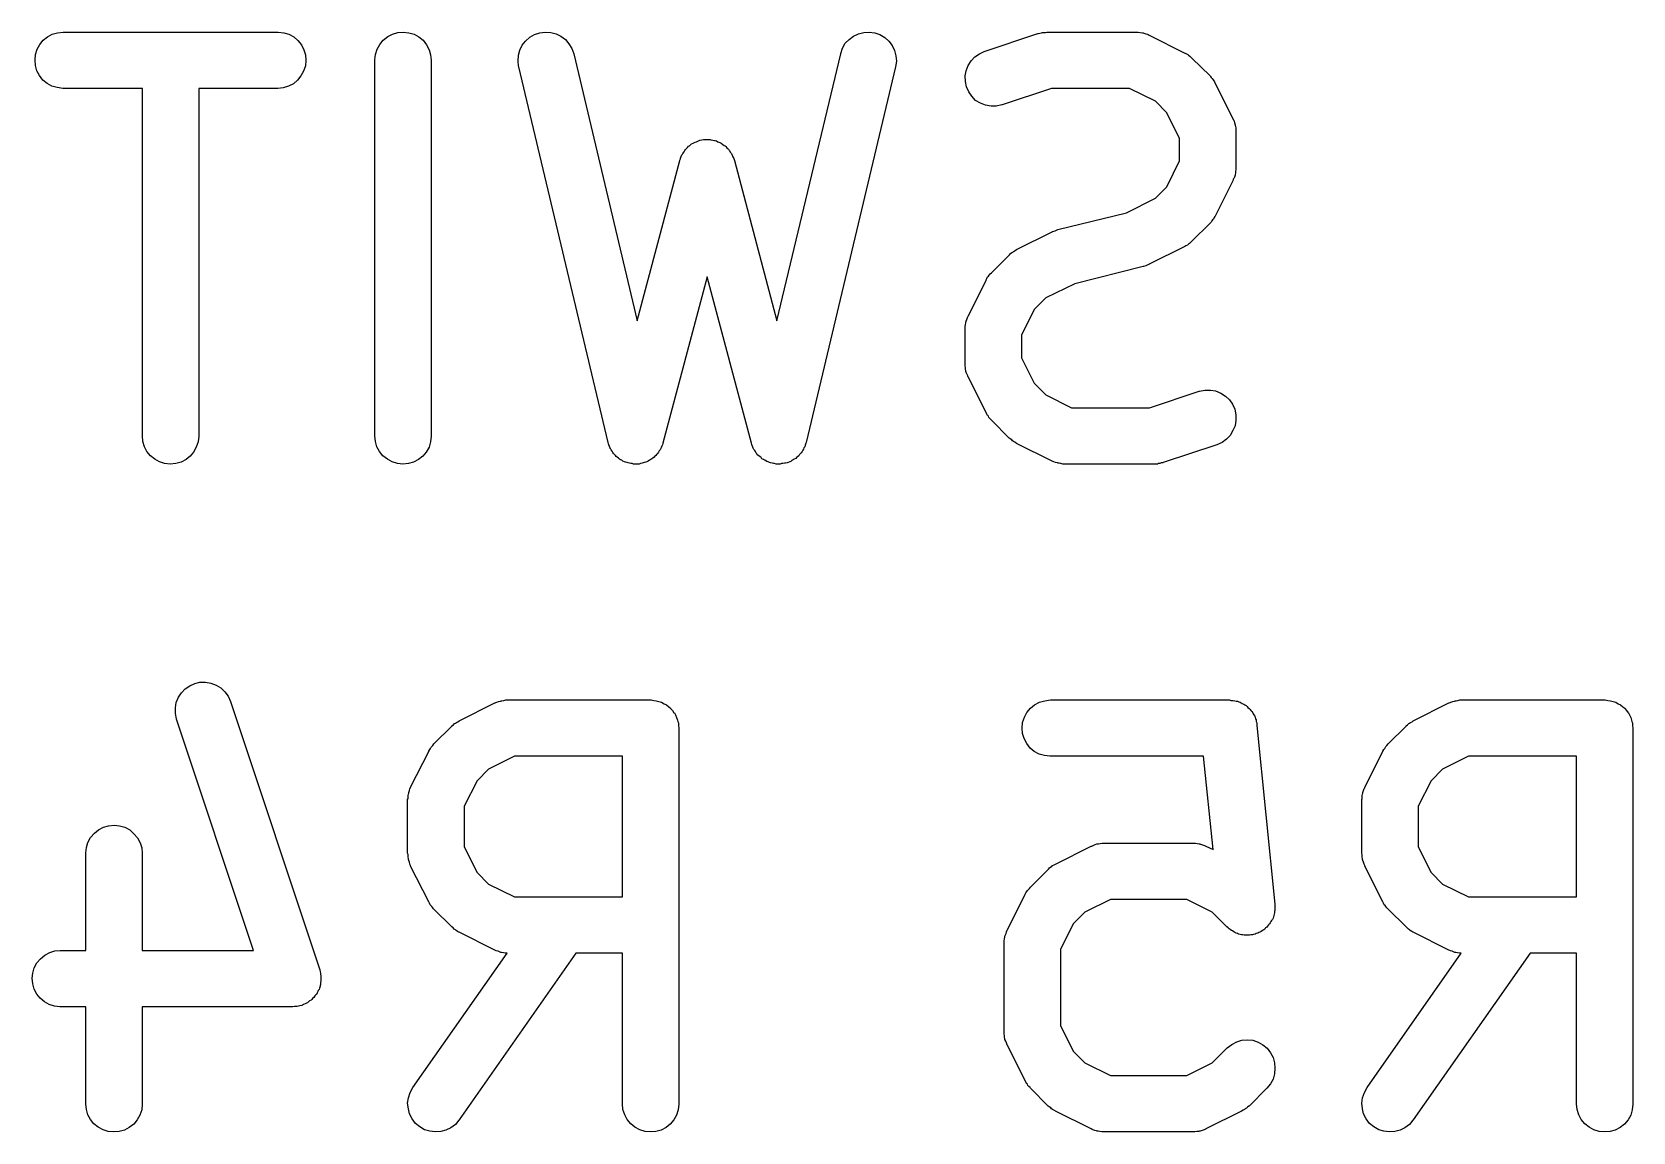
# Model space of a CAD drawing. Extents: x 112.8 to 192.9, y -122.2 to -85.3.
# Drawn here: x 162.445 to 166.707, y -104.318 to -101.39 of the extents above; entities that cross this region are included whole.
import ezdxf

# ---------------------------------------------------------------- set-up
doc = ezdxf.new("R2010")
doc.units = 0
doc.layers.add('BLACK', color=7, linetype='CONTINUOUS')

msp = doc.modelspace()

# ---------------------------------------------------------------- linework, layer by layer
at = {"layer": 'BLACK', "linetype": 'CONTINUOUS'}
for p, q in [((162.499, -101.396), (162.513, -101.392)), ((162.513, -101.392), (162.528, -101.39)), ((162.528, -101.39), (163.099, -101.39)), ((163.099, -101.39), (163.1, -101.39)), ((163.1, -101.39), (163.115, -101.392)), ((163.115, -101.392), (163.129, -101.396)), ((163.405, -101.396), (163.419, -101.391)), ((163.419, -101.391), (163.433, -101.39)), ((163.433, -101.39), (163.448, -101.392)), ((163.448, -101.392), (163.462, -101.396)), ((163.783, -101.397), (163.797, -101.392)), ((163.797, -101.392), (163.811, -101.39)), ((163.811, -101.39), (163.826, -101.391)), ((163.826, -101.391), (163.84, -101.395)), ((164.645, -101.395), (164.659, -101.391)), ((164.659, -101.391), (164.674, -101.39)), ((164.674, -101.39), (164.689, -101.392)), ((164.689, -101.392), (164.702, -101.397)), ((165.128, -101.393), (165.132, -101.392)), ((165.132, -101.392), (165.135, -101.391)), ((165.135, -101.391), (165.138, -101.391)), ((165.138, -101.391), (165.143, -101.391)), ((165.143, -101.391), (165.147, -101.39)), ((165.147, -101.39), (165.385, -101.39)), ((165.385, -101.39), (165.386, -101.39)), ((165.386, -101.39), (165.388, -101.39)), ((165.388, -101.39), (165.39, -101.39)), ((165.39, -101.39), (165.395, -101.391)), ((165.395, -101.391), (165.401, -101.392)), ((165.401, -101.392), (165.403, -101.392)), ((165.403, -101.392), (165.405, -101.393)), ((162.459, -101.436), (162.466, -101.423)), ((162.466, -101.423), (162.475, -101.412)), ((162.475, -101.412), (162.486, -101.403)), ((162.486, -101.403), (162.499, -101.396)), ((163.129, -101.396), (163.142, -101.403)), ((163.142, -101.403), (163.153, -101.413)), ((163.153, -101.413), (163.162, -101.424)), ((163.162, -101.424), (163.169, -101.437)), ((163.364, -101.436), (163.371, -101.423)), ((163.371, -101.423), (163.38, -101.412)), ((163.38, -101.412), (163.392, -101.402)), ((163.392, -101.402), (163.405, -101.396)), ((163.462, -101.396), (163.475, -101.403)), ((163.475, -101.403), (163.486, -101.412)), ((163.486, -101.412), (163.495, -101.424)), ((163.495, -101.424), (163.502, -101.437)), ((163.744, -101.438), (163.75, -101.425)), ((163.75, -101.425), (163.759, -101.414)), ((163.759, -101.414), (163.77, -101.404)), ((163.77, -101.404), (163.783, -101.397)), ((163.84, -101.395), (163.853, -101.401)), ((163.853, -101.401), (163.865, -101.41)), ((163.865, -101.41), (163.874, -101.421)), ((163.874, -101.421), (163.882, -101.434)), ((163.882, -101.434), (163.887, -101.448)), ((164.598, -101.447), (164.603, -101.433)), ((164.603, -101.433), (164.61, -101.42)), ((164.61, -101.42), (164.62, -101.41)), ((164.62, -101.41), (164.632, -101.401)), ((164.632, -101.401), (164.645, -101.395)), ((164.702, -101.397), (164.715, -101.405)), ((164.715, -101.405), (164.726, -101.414)), ((164.726, -101.414), (164.735, -101.426)), ((164.735, -101.426), (164.741, -101.439)), ((164.98, -101.442), (165.123, -101.394)), ((165.123, -101.394), (165.124, -101.394)), ((165.124, -101.394), (165.128, -101.393)), ((165.405, -101.393), (165.41, -101.395)), ((165.41, -101.395), (165.415, -101.396)), ((165.415, -101.396), (165.416, -101.397)), ((165.416, -101.397), (165.419, -101.398)), ((165.419, -101.398), (165.514, -101.446)), ((162.453, -101.465), (162.454, -101.45)), ((162.454, -101.479), (162.453, -101.465)), ((162.454, -101.45), (162.459, -101.436)), ((163.169, -101.437), (163.173, -101.451)), ((163.173, -101.451), (163.174, -101.466)), ((163.174, -101.466), (163.173, -101.48)), ((163.358, -101.464), (163.359, -101.45)), ((163.358, -101.465), (163.358, -101.464)), ((163.358, -102.465), (163.358, -101.465)), ((163.359, -101.45), (163.364, -101.436)), ((163.502, -101.437), (163.506, -101.451)), ((163.506, -101.451), (163.508, -101.465)), ((163.508, -101.465), (163.508, -102.465)), ((163.739, -101.467), (163.74, -101.452)), ((163.74, -101.481), (163.739, -101.467)), ((163.74, -101.452), (163.744, -101.438)), ((163.887, -101.448), (164.056, -102.159)), ((164.428, -102.159), (164.598, -101.448)), ((164.598, -101.448), (164.598, -101.447)), ((164.741, -101.439), (164.745, -101.453)), ((164.746, -101.468), (164.744, -101.483)), ((164.745, -101.453), (164.746, -101.468)), ((164.937, -101.479), (164.945, -101.467)), ((164.945, -101.467), (164.955, -101.456)), ((164.955, -101.456), (164.967, -101.448)), ((164.967, -101.448), (164.98, -101.442)), ((165.514, -101.446), (165.515, -101.446)), ((165.515, -101.446), (165.518, -101.448)), ((165.518, -101.448), (165.522, -101.45)), ((165.522, -101.45), (165.524, -101.452)), ((165.524, -101.452), (165.527, -101.454)), ((165.527, -101.454), (165.53, -101.457)), ((165.53, -101.457), (165.533, -101.46)), ((165.533, -101.46), (165.581, -101.507)), ((162.458, -101.493), (162.454, -101.479)), ((162.465, -101.506), (162.458, -101.493)), ((162.474, -101.518), (162.465, -101.506)), ((162.485, -101.527), (162.474, -101.518)), ((163.152, -101.518), (163.141, -101.528)), ((163.161, -101.507), (163.152, -101.518)), ((163.168, -101.494), (163.161, -101.507)), ((163.173, -101.48), (163.168, -101.494)), ((163.741, -101.483), (163.74, -101.481)), ((163.979, -102.483), (163.741, -101.483)), ((164.744, -101.483), (164.506, -102.483)), ((164.929, -101.507), (164.932, -101.493)), ((164.93, -101.522), (164.929, -101.507)), ((164.932, -101.493), (164.937, -101.479)), ((165.581, -101.507), (165.582, -101.508)), ((165.582, -101.508), (165.584, -101.511)), ((165.584, -101.511), (165.587, -101.514)), ((165.587, -101.514), (165.589, -101.517)), ((165.589, -101.517), (165.591, -101.52)), ((165.591, -101.52), (165.593, -101.523)), ((162.498, -101.534), (162.485, -101.527)), ((162.512, -101.538), (162.498, -101.534)), ((162.527, -101.54), (162.512, -101.538)), ((162.528, -101.54), (162.527, -101.54)), ((162.739, -101.54), (162.528, -101.54)), ((162.739, -102.465), (162.739, -101.54)), ((163.099, -101.54), (162.889, -101.54)), ((162.889, -101.54), (162.889, -102.465)), ((163.114, -101.539), (163.099, -101.54)), ((163.128, -101.534), (163.114, -101.539)), ((163.141, -101.528), (163.128, -101.534)), ((164.933, -101.536), (164.93, -101.522)), ((164.939, -101.549), (164.933, -101.536)), ((164.947, -101.561), (164.939, -101.549)), ((164.957, -101.572), (164.947, -101.561)), ((165.159, -101.54), (165.028, -101.584)), ((165.367, -101.54), (165.159, -101.54)), ((165.436, -101.574), (165.367, -101.54)), ((165.593, -101.523), (165.595, -101.527)), ((165.595, -101.527), (165.643, -101.622)), ((164.97, -101.579), (164.957, -101.572)), ((164.983, -101.585), (164.97, -101.579)), ((164.998, -101.587), (164.983, -101.585)), ((165.012, -101.587), (164.998, -101.587)), ((165.027, -101.584), (165.012, -101.587)), ((165.028, -101.584), (165.027, -101.584)), ((165.466, -101.605), (165.436, -101.574)), ((165.5, -101.673), (165.466, -101.605)), ((165.643, -101.622), (165.643, -101.623)), ((165.643, -101.623), (165.644, -101.625)), ((165.644, -101.625), (165.645, -101.627)), ((165.645, -101.627), (165.646, -101.632)), ((165.646, -101.632), (165.648, -101.637)), ((165.648, -101.637), (165.648, -101.639)), ((165.648, -101.639), (165.649, -101.641)), ((165.649, -101.641), (165.65, -101.646)), ((165.65, -101.646), (165.65, -101.651)), ((164.195, -101.693), (164.197, -101.691)), ((164.197, -101.691), (164.201, -101.688)), ((164.201, -101.688), (164.205, -101.686)), ((164.205, -101.686), (164.207, -101.685)), ((164.207, -101.685), (164.21, -101.683)), ((164.21, -101.683), (164.214, -101.682)), ((164.214, -101.682), (164.219, -101.68)), ((164.219, -101.68), (164.221, -101.679)), ((164.221, -101.679), (164.223, -101.678)), ((164.223, -101.678), (164.228, -101.677)), ((164.228, -101.677), (164.233, -101.676)), ((164.233, -101.676), (164.235, -101.676)), ((164.235, -101.676), (164.238, -101.676)), ((164.238, -101.676), (164.243, -101.676)), ((164.243, -101.676), (164.248, -101.676)), ((164.248, -101.676), (164.25, -101.676)), ((164.25, -101.676), (164.252, -101.677)), ((164.252, -101.677), (164.257, -101.678)), ((164.257, -101.678), (164.262, -101.679)), ((164.262, -101.679), (164.264, -101.679)), ((164.264, -101.679), (164.267, -101.68)), ((164.267, -101.68), (164.271, -101.682)), ((164.271, -101.682), (164.276, -101.684)), ((164.276, -101.684), (164.278, -101.685)), ((164.278, -101.685), (164.28, -101.686)), ((164.28, -101.686), (164.284, -101.689)), ((164.284, -101.689), (164.288, -101.692)), ((165.5, -101.733), (165.5, -101.673)), ((165.65, -101.651), (165.65, -101.653)), ((165.65, -101.653), (165.65, -101.656)), ((165.65, -101.656), (165.65, -101.751)), ((164.056, -102.159), (164.17, -101.732)), ((164.17, -101.731), (164.171, -101.728)), ((164.17, -101.732), (164.17, -101.731)), ((164.171, -101.726), (164.173, -101.721)), ((164.171, -101.728), (164.171, -101.726)), ((164.173, -101.721), (164.175, -101.717)), ((164.175, -101.717), (164.177, -101.715)), ((164.177, -101.715), (164.178, -101.713)), ((164.178, -101.713), (164.181, -101.709)), ((164.181, -101.709), (164.183, -101.705)), ((164.183, -101.705), (164.185, -101.703)), ((164.185, -101.703), (164.186, -101.701)), ((164.186, -101.701), (164.19, -101.697)), ((164.19, -101.697), (164.193, -101.694)), ((164.193, -101.694), (164.195, -101.693)), ((164.288, -101.692), (164.29, -101.693)), ((164.29, -101.693), (164.292, -101.695)), ((164.292, -101.695), (164.295, -101.698)), ((164.295, -101.698), (164.299, -101.702)), ((164.299, -101.702), (164.3, -101.704)), ((164.3, -101.704), (164.302, -101.705)), ((164.302, -101.705), (164.304, -101.71)), ((164.304, -101.71), (164.307, -101.713)), ((164.307, -101.713), (164.308, -101.716)), ((164.308, -101.716), (164.309, -101.718)), ((164.309, -101.718), (164.311, -101.722)), ((164.311, -101.722), (164.313, -101.727)), ((164.313, -101.727), (164.314, -101.729)), ((164.314, -101.729), (164.315, -101.732)), ((164.315, -101.732), (164.428, -102.159)), ((165.466, -101.802), (165.5, -101.733)), ((165.646, -101.776), (165.644, -101.78)), ((165.648, -101.771), (165.646, -101.776)), ((165.649, -101.766), (165.648, -101.769)), ((165.648, -101.769), (165.648, -101.771)), ((165.65, -101.756), (165.649, -101.761)), ((165.649, -101.761), (165.649, -101.766)), ((165.65, -101.751), (165.65, -101.752)), ((165.65, -101.752), (165.65, -101.754)), ((165.65, -101.754), (165.65, -101.756)), ((165.436, -101.832), (165.466, -101.802)), ((165.643, -101.784), (165.595, -101.88)), ((165.644, -101.78), (165.643, -101.782)), ((165.643, -101.782), (165.643, -101.784)), ((165.359, -101.871), (165.436, -101.832)), ((165.176, -101.916), (165.359, -101.871)), ((165.581, -101.899), (165.533, -101.947)), ((165.584, -101.896), (165.581, -101.899)), ((165.586, -101.893), (165.584, -101.896)), ((165.588, -101.89), (165.586, -101.893)), ((165.59, -101.888), (165.588, -101.89)), ((165.592, -101.884), (165.59, -101.888)), ((165.594, -101.881), (165.592, -101.884)), ((165.595, -101.88), (165.594, -101.881)), ((165.066, -101.969), (165.161, -101.922)), ((165.161, -101.922), (165.162, -101.921)), ((165.162, -101.921), (165.162, -101.921)), ((165.162, -101.921), (165.163, -101.921)), ((165.163, -101.921), (165.169, -101.919)), ((165.169, -101.919), (165.176, -101.916)), ((165.176, -101.916), (165.176, -101.916)), ((165.176, -101.916), (165.176, -101.916)), ((165.533, -101.947), (165.529, -101.95)), ((165.533, -101.947), (165.533, -101.947)), ((164.999, -102.031), (165.046, -101.984)), ((165.046, -101.984), (165.047, -101.983)), ((165.047, -101.983), (165.05, -101.98)), ((165.05, -101.98), (165.053, -101.977)), ((165.053, -101.977), (165.056, -101.976)), ((165.056, -101.976), (165.058, -101.974)), ((165.058, -101.974), (165.062, -101.972)), ((165.062, -101.972), (165.066, -101.969)), ((165.514, -101.961), (165.419, -102.008)), ((165.517, -101.959), (165.514, -101.961)), ((165.521, -101.957), (165.517, -101.959)), ((165.524, -101.955), (165.521, -101.957)), ((165.526, -101.953), (165.524, -101.955)), ((165.529, -101.95), (165.526, -101.953)), ((164.996, -102.034), (164.999, -102.031)), ((165.403, -102.014), (165.221, -102.06)), ((165.404, -102.014), (165.403, -102.014)), ((165.41, -102.012), (165.404, -102.014)), ((165.404, -102.014), (165.404, -102.014)), ((165.417, -102.009), (165.41, -102.012)), ((165.418, -102.009), (165.417, -102.009)), ((165.417, -102.009), (165.417, -102.009)), ((165.419, -102.008), (165.418, -102.009)), ((164.242, -102.042), (164.124, -102.484)), ((164.36, -102.484), (164.242, -102.042)), ((164.937, -102.146), (164.985, -102.051)), ((164.985, -102.05), (164.987, -102.046)), ((164.985, -102.051), (164.985, -102.05)), ((164.987, -102.046), (164.989, -102.042)), ((164.989, -102.042), (164.991, -102.04)), ((164.991, -102.04), (164.993, -102.037)), ((164.993, -102.037), (164.996, -102.034)), ((165.221, -102.06), (165.144, -102.098)), ((165.144, -102.098), (165.113, -102.129)), ((164.931, -102.162), (164.932, -102.16)), ((164.932, -102.16), (164.934, -102.155)), ((164.934, -102.155), (164.935, -102.15)), ((164.935, -102.15), (164.936, -102.148)), ((164.936, -102.148), (164.937, -102.146)), ((165.113, -102.129), (165.079, -102.197)), ((164.929, -102.174), (164.93, -102.169)), ((164.929, -102.176), (164.929, -102.174)), ((164.929, -102.178), (164.929, -102.176)), ((164.929, -102.179), (164.929, -102.178)), ((164.929, -102.275), (164.929, -102.179)), ((164.93, -102.169), (164.931, -102.164)), ((164.931, -102.164), (164.931, -102.162)), ((165.079, -102.197), (165.079, -102.257)), ((164.929, -102.277), (164.929, -102.275)), ((164.929, -102.279), (164.929, -102.277)), ((164.93, -102.284), (164.929, -102.279)), ((164.93, -102.289), (164.93, -102.284)), ((165.079, -102.257), (165.113, -102.325)), ((164.931, -102.291), (164.93, -102.289)), ((164.931, -102.294), (164.931, -102.291)), ((164.933, -102.298), (164.931, -102.294)), ((164.935, -102.303), (164.933, -102.298)), ((164.936, -102.305), (164.935, -102.303)), ((164.936, -102.307), (164.936, -102.305)), ((164.937, -102.308), (164.936, -102.307)), ((164.985, -102.403), (164.937, -102.308)), ((165.113, -102.325), (165.144, -102.356)), ((165.144, -102.356), (165.212, -102.39)), ((165.42, -102.39), (165.552, -102.346)), ((165.552, -102.346), (165.553, -102.346)), ((165.553, -102.346), (165.567, -102.343)), ((165.567, -102.343), (165.582, -102.343)), ((165.582, -102.343), (165.596, -102.345)), ((165.596, -102.345), (165.61, -102.351)), ((165.61, -102.351), (165.622, -102.359)), ((165.622, -102.359), (165.633, -102.369)), ((165.633, -102.369), (165.641, -102.381)), ((164.987, -102.407), (164.985, -102.403)), ((164.989, -102.411), (164.987, -102.407)), ((164.991, -102.413), (164.989, -102.411)), ((164.992, -102.416), (164.991, -102.413)), ((165.212, -102.39), (165.42, -102.39)), ((165.641, -102.381), (165.647, -102.394)), ((165.647, -102.394), (165.65, -102.409)), ((165.65, -102.409), (165.65, -102.423)), ((164.995, -102.419), (164.992, -102.416)), ((164.998, -102.422), (164.995, -102.419)), ((164.999, -102.423), (164.998, -102.422)), ((165.046, -102.471), (164.999, -102.423)), ((165.642, -102.451), (165.635, -102.464)), ((165.648, -102.438), (165.642, -102.451)), ((165.65, -102.423), (165.648, -102.438)), ((162.74, -102.48), (162.739, -102.465)), ((162.744, -102.494), (162.74, -102.48)), ((162.751, -102.507), (162.744, -102.494)), ((162.882, -102.495), (162.875, -102.508)), ((162.887, -102.481), (162.882, -102.495)), ((162.889, -102.466), (162.887, -102.481)), ((162.889, -102.465), (162.889, -102.466)), ((163.359, -102.48), (163.358, -102.465)), ((163.363, -102.494), (163.359, -102.48)), ((163.37, -102.507), (163.363, -102.494)), ((163.502, -102.495), (163.494, -102.508)), ((163.506, -102.481), (163.502, -102.495)), ((163.508, -102.466), (163.506, -102.481)), ((163.508, -102.465), (163.508, -102.466)), ((163.98, -102.486), (163.979, -102.483)), ((163.981, -102.489), (163.98, -102.486)), ((163.982, -102.493), (163.981, -102.489)), ((163.983, -102.496), (163.982, -102.493)), ((163.985, -102.499), (163.983, -102.496)), ((163.987, -102.502), (163.985, -102.499)), ((164.119, -102.499), (164.117, -102.502)), ((164.12, -102.495), (164.119, -102.499)), ((164.122, -102.492), (164.12, -102.495)), ((164.123, -102.489), (164.122, -102.492)), ((164.124, -102.485), (164.123, -102.489)), ((164.124, -102.484), (164.124, -102.485)), ((164.361, -102.488), (164.36, -102.484)), ((164.362, -102.491), (164.361, -102.488)), ((164.364, -102.495), (164.362, -102.491)), ((164.365, -102.498), (164.364, -102.495)), ((164.367, -102.501), (164.365, -102.498)), ((164.369, -102.504), (164.367, -102.501)), ((164.499, -102.5), (164.497, -102.503)), ((164.5, -102.497), (164.499, -102.5)), ((164.502, -102.494), (164.5, -102.497)), ((164.503, -102.49), (164.502, -102.494)), ((164.504, -102.487), (164.503, -102.49)), ((164.505, -102.484), (164.504, -102.487)), ((164.506, -102.483), (164.505, -102.484)), ((165.049, -102.473), (165.046, -102.471)), ((165.053, -102.476), (165.049, -102.473)), ((165.055, -102.478), (165.053, -102.476)), ((165.058, -102.48), (165.055, -102.478)), ((165.061, -102.482), (165.058, -102.48)), ((165.065, -102.484), (165.061, -102.482)), ((165.066, -102.485), (165.065, -102.484)), ((165.161, -102.532), (165.066, -102.485)), ((165.599, -102.489), (165.456, -102.536)), ((165.613, -102.483), (165.599, -102.489)), ((165.625, -102.474), (165.613, -102.483)), ((165.635, -102.464), (165.625, -102.474)), ((162.76, -102.518), (162.751, -102.507)), ((162.772, -102.527), (162.76, -102.518)), ((162.784, -102.534), (162.772, -102.527)), ((162.798, -102.539), (162.784, -102.534)), ((162.813, -102.54), (162.798, -102.539)), ((162.828, -102.539), (162.813, -102.54)), ((162.842, -102.535), (162.828, -102.539)), ((162.855, -102.528), (162.842, -102.535)), ((162.866, -102.519), (162.855, -102.528)), ((162.875, -102.508), (162.866, -102.519)), ((163.379, -102.518), (163.37, -102.507)), ((163.391, -102.527), (163.379, -102.518)), ((163.404, -102.534), (163.391, -102.527)), ((163.418, -102.539), (163.404, -102.534)), ((163.432, -102.54), (163.418, -102.539)), ((163.447, -102.539), (163.432, -102.54)), ((163.461, -102.535), (163.447, -102.539)), ((163.474, -102.528), (163.461, -102.535)), ((163.485, -102.519), (163.474, -102.528)), ((163.494, -102.508), (163.485, -102.519)), ((163.989, -102.506), (163.987, -102.502)), ((163.991, -102.509), (163.989, -102.506)), ((163.993, -102.512), (163.991, -102.509)), ((163.995, -102.514), (163.993, -102.512)), ((163.998, -102.517), (163.995, -102.514)), ((164, -102.52), (163.998, -102.517)), ((164.003, -102.522), (164, -102.52)), ((164.006, -102.524), (164.003, -102.522)), ((164.009, -102.527), (164.006, -102.524)), ((164.012, -102.529), (164.009, -102.527)), ((164.015, -102.53), (164.012, -102.529)), ((164.018, -102.532), (164.015, -102.53)), ((164.022, -102.534), (164.018, -102.532)), ((164.025, -102.535), (164.022, -102.534)), ((164.029, -102.536), (164.025, -102.535)), ((164.032, -102.537), (164.029, -102.536)), ((164.036, -102.538), (164.032, -102.537)), ((164.039, -102.539), (164.036, -102.538)), ((164.043, -102.539), (164.039, -102.539)), ((164.046, -102.54), (164.043, -102.539)), ((164.05, -102.54), (164.046, -102.54)), ((164.054, -102.54), (164.05, -102.54)), ((164.057, -102.54), (164.054, -102.54)), ((164.061, -102.54), (164.057, -102.54)), ((164.065, -102.539), (164.061, -102.54)), ((164.069, -102.538), (164.065, -102.539)), ((164.072, -102.537), (164.069, -102.538)), ((164.075, -102.536), (164.072, -102.537)), ((164.079, -102.535), (164.075, -102.536)), ((164.082, -102.534), (164.079, -102.535)), ((164.085, -102.532), (164.082, -102.534)), ((164.089, -102.53), (164.085, -102.532)), ((164.092, -102.528), (164.089, -102.53)), ((164.095, -102.526), (164.092, -102.528)), ((164.098, -102.524), (164.095, -102.526)), ((164.101, -102.522), (164.098, -102.524)), ((164.103, -102.519), (164.101, -102.522)), ((164.106, -102.517), (164.103, -102.519)), ((164.108, -102.514), (164.106, -102.517)), ((164.111, -102.511), (164.108, -102.514)), ((164.113, -102.508), (164.111, -102.511)), ((164.115, -102.505), (164.113, -102.508)), ((164.117, -102.502), (164.115, -102.505)), ((164.371, -102.507), (164.369, -102.504)), ((164.373, -102.511), (164.371, -102.507)), ((164.375, -102.513), (164.373, -102.511)), ((164.377, -102.516), (164.375, -102.513)), ((164.38, -102.518), (164.377, -102.516)), ((164.383, -102.521), (164.38, -102.518)), ((164.386, -102.523), (164.383, -102.521)), ((164.388, -102.526), (164.386, -102.523)), ((164.392, -102.528), (164.388, -102.526)), ((164.395, -102.53), (164.392, -102.528)), ((164.398, -102.531), (164.395, -102.53)), ((164.401, -102.533), (164.398, -102.531)), ((164.405, -102.534), (164.401, -102.533)), ((164.408, -102.536), (164.405, -102.534)), ((164.411, -102.537), (164.408, -102.536)), ((164.415, -102.538), (164.411, -102.537)), ((164.419, -102.539), (164.415, -102.538)), ((164.422, -102.539), (164.419, -102.539)), ((164.426, -102.54), (164.422, -102.539)), ((164.429, -102.54), (164.426, -102.54)), ((164.433, -102.54), (164.429, -102.54)), ((164.437, -102.54), (164.433, -102.54)), ((164.44, -102.539), (164.437, -102.54)), ((164.444, -102.539), (164.44, -102.539)), ((164.448, -102.538), (164.444, -102.539)), ((164.451, -102.538), (164.448, -102.538)), ((164.455, -102.537), (164.451, -102.538)), ((164.458, -102.536), (164.455, -102.537)), ((164.462, -102.534), (164.458, -102.536)), ((164.465, -102.533), (164.462, -102.534)), ((164.468, -102.531), (164.465, -102.533)), ((164.471, -102.529), (164.468, -102.531)), ((164.474, -102.527), (164.471, -102.529)), ((164.478, -102.525), (164.474, -102.527)), ((164.48, -102.523), (164.478, -102.525)), ((164.483, -102.521), (164.48, -102.523)), ((164.486, -102.518), (164.483, -102.521)), ((164.488, -102.515), (164.486, -102.518)), ((164.491, -102.512), (164.488, -102.515)), ((164.493, -102.51), (164.491, -102.512)), ((164.495, -102.507), (164.493, -102.51)), ((164.497, -102.503), (164.495, -102.507)), ((165.163, -102.533), (165.161, -102.532)), ((165.165, -102.534), (165.163, -102.533)), ((165.17, -102.536), (165.165, -102.534)), ((165.175, -102.537), (165.17, -102.536)), ((165.177, -102.538), (165.175, -102.537)), ((165.179, -102.538), (165.177, -102.538)), ((165.184, -102.539), (165.179, -102.538)), ((165.189, -102.54), (165.184, -102.539)), ((165.191, -102.54), (165.189, -102.54)), ((165.193, -102.54), (165.191, -102.54)), ((165.195, -102.54), (165.193, -102.54)), ((165.433, -102.54), (165.195, -102.54)), ((165.437, -102.54), (165.433, -102.54)), ((165.441, -102.54), (165.437, -102.54)), ((165.444, -102.539), (165.441, -102.54)), ((165.447, -102.539), (165.444, -102.539)), ((165.451, -102.537), (165.447, -102.539)), ((165.455, -102.537), (165.451, -102.537)), ((165.456, -102.536), (165.455, -102.537)), ((162.843, -103.149), (162.853, -103.138)), ((162.853, -103.138), (162.865, -103.13)), ((162.865, -103.13), (162.878, -103.124)), ((162.878, -103.124), (162.892, -103.121)), ((162.892, -103.121), (162.907, -103.121)), ((162.907, -103.121), (162.921, -103.123)), ((162.921, -103.123), (162.935, -103.129)), ((162.935, -103.129), (162.948, -103.136)), ((162.948, -103.136), (162.958, -103.146)), ((162.827, -103.189), (162.829, -103.175)), ((162.829, -103.175), (162.835, -103.161)), ((162.835, -103.161), (162.843, -103.149)), ((162.958, -103.146), (162.967, -103.158)), ((162.967, -103.158), (162.973, -103.172)), ((162.973, -103.172), (163.211, -103.886)), ((163.582, -103.224), (163.677, -103.176)), ((163.677, -103.176), (163.678, -103.176)), ((163.678, -103.176), (163.68, -103.175)), ((163.68, -103.175), (163.682, -103.174)), ((163.682, -103.174), (163.687, -103.172)), ((163.687, -103.172), (163.692, -103.171)), ((163.692, -103.171), (163.694, -103.17)), ((163.694, -103.17), (163.696, -103.17)), ((163.696, -103.17), (163.701, -103.169)), ((163.701, -103.169), (163.706, -103.168)), ((163.706, -103.168), (163.709, -103.168)), ((163.709, -103.168), (163.711, -103.168)), ((163.711, -103.168), (164.092, -103.168)), ((164.092, -103.168), (164.092, -103.168)), ((164.092, -103.168), (164.092, -103.168)), ((164.092, -103.168), (164.093, -103.168)), ((164.092, -103.168), (164.092, -103.168)), ((164.093, -103.168), (164.1, -103.169)), ((164.1, -103.169), (164.107, -103.17)), ((164.107, -103.17), (164.107, -103.17)), ((164.107, -103.17), (164.107, -103.17)), ((164.107, -103.17), (164.114, -103.172)), ((164.114, -103.172), (164.121, -103.174)), ((164.121, -103.174), (164.121, -103.174)), ((164.121, -103.174), (164.121, -103.174)), ((164.121, -103.174), (164.128, -103.178)), ((164.128, -103.178), (164.134, -103.181)), ((164.134, -103.181), (164.134, -103.181)), ((164.134, -103.181), (164.134, -103.181)), ((164.134, -103.181), (164.14, -103.186)), ((165.103, -103.19), (165.114, -103.181)), ((165.114, -103.181), (165.127, -103.174)), ((165.127, -103.174), (165.141, -103.17)), ((165.141, -103.17), (165.156, -103.168)), ((165.156, -103.168), (165.632, -103.168)), ((165.632, -103.168), (165.633, -103.168)), ((165.633, -103.168), (165.636, -103.169)), ((165.636, -103.169), (165.64, -103.169)), ((165.64, -103.169), (165.643, -103.169)), ((165.643, -103.169), (165.647, -103.17)), ((165.647, -103.17), (165.651, -103.171)), ((165.651, -103.171), (165.654, -103.171)), ((165.654, -103.171), (165.658, -103.173)), ((165.658, -103.173), (165.661, -103.174)), ((165.661, -103.174), (165.664, -103.176)), ((165.664, -103.176), (165.667, -103.177)), ((165.667, -103.177), (165.671, -103.179)), ((165.671, -103.179), (165.674, -103.181)), ((165.674, -103.181), (165.677, -103.183)), ((165.677, -103.183), (165.68, -103.185)), ((166.122, -103.224), (166.217, -103.176)), ((166.217, -103.176), (166.218, -103.176)), ((166.218, -103.176), (166.22, -103.175)), ((166.22, -103.175), (166.222, -103.174)), ((166.222, -103.174), (166.227, -103.172)), ((166.227, -103.172), (166.232, -103.171)), ((166.232, -103.171), (166.234, -103.17)), ((166.234, -103.17), (166.236, -103.17)), ((166.236, -103.17), (166.241, -103.169)), ((166.241, -103.169), (166.246, -103.168)), ((166.246, -103.168), (166.249, -103.168)), ((166.249, -103.168), (166.251, -103.168)), ((166.251, -103.168), (166.632, -103.168)), ((166.632, -103.168), (166.632, -103.168)), ((166.632, -103.168), (166.632, -103.168)), ((166.632, -103.168), (166.633, -103.168)), ((166.632, -103.168), (166.632, -103.168)), ((166.633, -103.168), (166.64, -103.169)), ((166.64, -103.169), (166.647, -103.17)), ((166.647, -103.17), (166.647, -103.17)), ((166.647, -103.17), (166.647, -103.17)), ((166.647, -103.17), (166.654, -103.172)), ((166.654, -103.172), (166.661, -103.174)), ((166.661, -103.174), (166.661, -103.174)), ((166.661, -103.174), (166.661, -103.174)), ((166.661, -103.174), (166.668, -103.178)), ((166.668, -103.178), (166.674, -103.181)), ((166.674, -103.181), (166.674, -103.181)), ((166.674, -103.181), (166.674, -103.181)), ((166.674, -103.181), (166.68, -103.186)), ((162.827, -103.204), (162.827, -103.189)), ((162.83, -103.218), (162.827, -103.204)), ((162.83, -103.219), (162.83, -103.218)), ((163.035, -103.835), (162.83, -103.219)), ((163.579, -103.226), (163.582, -103.224)), ((164.14, -103.186), (164.145, -103.19)), ((164.145, -103.19), (164.145, -103.19)), ((164.145, -103.19), (164.145, -103.191)), ((164.145, -103.191), (164.15, -103.196)), ((164.15, -103.196), (164.154, -103.202)), ((164.154, -103.202), (164.154, -103.202)), ((164.154, -103.202), (164.155, -103.202)), ((164.155, -103.202), (164.158, -103.208)), ((164.158, -103.208), (164.161, -103.215)), ((164.161, -103.215), (164.161, -103.215)), ((164.161, -103.215), (164.161, -103.215)), ((164.161, -103.215), (164.163, -103.222)), ((164.163, -103.222), (164.165, -103.229)), ((165.082, -103.228), (165.087, -103.214)), ((165.087, -103.214), (165.093, -103.201)), ((165.093, -103.201), (165.103, -103.19)), ((165.68, -103.185), (165.682, -103.188)), ((165.682, -103.188), (165.685, -103.191)), ((165.685, -103.191), (165.688, -103.193)), ((165.688, -103.193), (165.69, -103.196)), ((165.69, -103.196), (165.692, -103.199)), ((165.692, -103.199), (165.695, -103.202)), ((165.695, -103.202), (165.696, -103.205)), ((165.696, -103.205), (165.698, -103.208)), ((165.698, -103.208), (165.7, -103.211)), ((165.7, -103.211), (165.701, -103.215)), ((165.701, -103.215), (165.702, -103.218)), ((165.702, -103.218), (165.704, -103.221)), ((165.704, -103.221), (165.704, -103.225)), ((165.704, -103.225), (165.706, -103.229)), ((166.119, -103.226), (166.122, -103.224)), ((166.68, -103.186), (166.685, -103.19)), ((166.685, -103.19), (166.685, -103.19)), ((166.685, -103.19), (166.685, -103.191)), ((166.685, -103.191), (166.69, -103.196)), ((166.69, -103.196), (166.694, -103.202)), ((166.694, -103.202), (166.694, -103.202)), ((166.694, -103.202), (166.695, -103.202)), ((166.695, -103.202), (166.698, -103.208)), ((166.698, -103.208), (166.701, -103.215)), ((166.701, -103.215), (166.701, -103.215)), ((166.701, -103.215), (166.701, -103.215)), ((166.701, -103.215), (166.703, -103.222)), ((166.703, -103.222), (166.705, -103.229)), ((163.515, -103.285), (163.563, -103.238)), ((163.563, -103.237), (163.567, -103.234)), ((163.563, -103.238), (163.563, -103.237)), ((163.567, -103.234), (163.57, -103.231)), ((163.57, -103.231), (163.572, -103.23)), ((163.572, -103.23), (163.575, -103.228)), ((163.575, -103.228), (163.579, -103.226)), ((164.165, -103.229), (164.165, -103.229)), ((164.165, -103.229), (164.166, -103.229)), ((164.166, -103.229), (164.166, -103.236)), ((164.166, -103.236), (164.167, -103.243)), ((164.167, -103.243), (164.167, -104.243)), ((165.081, -103.243), (165.082, -103.228)), ((165.082, -103.257), (165.081, -103.243)), ((165.086, -103.271), (165.082, -103.257)), ((165.706, -103.229), (165.706, -103.232)), ((165.706, -103.232), (165.706, -103.236)), ((165.706, -103.236), (165.754, -103.712)), ((166.055, -103.285), (166.103, -103.238)), ((166.103, -103.237), (166.107, -103.234)), ((166.103, -103.238), (166.103, -103.237)), ((166.107, -103.234), (166.11, -103.231)), ((166.11, -103.231), (166.112, -103.23)), ((166.112, -103.23), (166.115, -103.228)), ((166.115, -103.228), (166.119, -103.226)), ((166.705, -103.229), (166.705, -103.229)), ((166.705, -103.229), (166.706, -103.229)), ((166.706, -103.229), (166.706, -103.236)), ((166.706, -103.236), (166.707, -103.243)), ((166.707, -103.243), (166.707, -104.243)), ((163.453, -103.4), (163.501, -103.305)), ((163.501, -103.304), (163.504, -103.3)), ((163.501, -103.305), (163.501, -103.304)), ((163.504, -103.3), (163.506, -103.297)), ((163.506, -103.297), (163.508, -103.294)), ((163.508, -103.294), (163.509, -103.292)), ((163.509, -103.292), (163.512, -103.289)), ((163.512, -103.289), (163.515, -103.285)), ((165.093, -103.284), (165.086, -103.271)), ((165.102, -103.296), (165.093, -103.284)), ((165.113, -103.305), (165.102, -103.296)), ((165.126, -103.312), (165.113, -103.305)), ((165.993, -103.4), (166.041, -103.305)), ((166.041, -103.304), (166.044, -103.3)), ((166.041, -103.305), (166.041, -103.304)), ((166.044, -103.3), (166.046, -103.297)), ((166.046, -103.297), (166.048, -103.294)), ((166.048, -103.294), (166.049, -103.292)), ((166.049, -103.292), (166.052, -103.289)), ((166.052, -103.289), (166.055, -103.285)), ((163.66, -103.352), (163.63, -103.383)), ((163.729, -103.318), (163.66, -103.352)), ((164.017, -103.318), (163.729, -103.318)), ((164.017, -103.692), (164.017, -103.318)), ((165.14, -103.316), (165.126, -103.312)), ((165.155, -103.318), (165.14, -103.316)), ((165.156, -103.318), (165.155, -103.318)), ((165.564, -103.318), (165.156, -103.318)), ((165.589, -103.566), (165.564, -103.318)), ((166.2, -103.352), (166.17, -103.383)), ((166.269, -103.318), (166.2, -103.352)), ((166.557, -103.318), (166.269, -103.318)), ((166.557, -103.692), (166.557, -103.318)), ((163.63, -103.383), (163.595, -103.451)), ((166.17, -103.383), (166.135, -103.451)), ((163.445, -103.433), (163.446, -103.43)), ((163.445, -103.434), (163.445, -103.433)), ((163.445, -103.576), (163.445, -103.434)), ((163.446, -103.423), (163.447, -103.418)), ((163.446, -103.428), (163.446, -103.423)), ((163.446, -103.43), (163.446, -103.428)), ((163.447, -103.418), (163.448, -103.416)), ((163.448, -103.414), (163.45, -103.409)), ((163.448, -103.416), (163.448, -103.414)), ((163.45, -103.409), (163.451, -103.404)), ((163.451, -103.404), (163.453, -103.402)), ((163.453, -103.402), (163.453, -103.4)), ((165.985, -103.433), (165.986, -103.43)), ((165.985, -103.434), (165.985, -103.433)), ((165.985, -103.576), (165.985, -103.434)), ((165.986, -103.423), (165.987, -103.418)), ((165.986, -103.428), (165.986, -103.423)), ((165.986, -103.43), (165.986, -103.428)), ((165.987, -103.418), (165.988, -103.416)), ((165.988, -103.414), (165.99, -103.409)), ((165.988, -103.416), (165.988, -103.414)), ((165.99, -103.409), (165.991, -103.404)), ((165.991, -103.404), (165.993, -103.402)), ((165.993, -103.402), (165.993, -103.4)), ((163.595, -103.451), (163.595, -103.559)), ((166.135, -103.451), (166.135, -103.559)), ((162.601, -103.534), (162.611, -103.523)), ((162.611, -103.523), (162.622, -103.514)), ((162.622, -103.514), (162.635, -103.507)), ((162.635, -103.507), (162.649, -103.503)), ((162.649, -103.503), (162.664, -103.501)), ((162.664, -103.501), (162.678, -103.503)), ((162.678, -103.503), (162.692, -103.507)), ((162.692, -103.507), (162.705, -103.514)), ((162.705, -103.514), (162.716, -103.524)), ((162.588, -103.575), (162.59, -103.561)), ((162.59, -103.561), (162.594, -103.547)), ((162.594, -103.547), (162.601, -103.534)), ((162.716, -103.524), (162.726, -103.535)), ((162.726, -103.535), (162.733, -103.548)), ((162.733, -103.548), (162.737, -103.562)), ((162.737, -103.562), (162.738, -103.576)), ((163.595, -103.559), (163.63, -103.627)), ((165.17, -103.605), (165.265, -103.557)), ((165.265, -103.557), (165.266, -103.557)), ((165.266, -103.557), (165.268, -103.556)), ((165.268, -103.556), (165.27, -103.555)), ((165.27, -103.555), (165.275, -103.553)), ((165.275, -103.553), (165.28, -103.551)), ((165.28, -103.551), (165.282, -103.551)), ((165.282, -103.551), (165.284, -103.551)), ((165.284, -103.551), (165.289, -103.55)), ((165.289, -103.55), (165.294, -103.549)), ((165.294, -103.549), (165.296, -103.549)), ((165.296, -103.549), (165.299, -103.549)), ((165.299, -103.549), (165.537, -103.549)), ((165.537, -103.549), (165.538, -103.549)), ((165.538, -103.549), (165.54, -103.549)), ((165.54, -103.549), (165.542, -103.549)), ((165.542, -103.549), (165.547, -103.55)), ((165.547, -103.55), (165.552, -103.551)), ((165.552, -103.551), (165.554, -103.551)), ((165.554, -103.551), (165.556, -103.552)), ((165.556, -103.552), (165.561, -103.554)), ((165.561, -103.554), (165.566, -103.555)), ((165.566, -103.555), (165.568, -103.556)), ((165.568, -103.556), (165.57, -103.557)), ((165.57, -103.557), (165.589, -103.566)), ((166.135, -103.559), (166.17, -103.627)), ((162.588, -103.576), (162.588, -103.575)), ((162.588, -103.835), (162.588, -103.576)), ((162.738, -103.576), (162.738, -103.835)), ((163.446, -103.579), (163.445, -103.576)), ((163.446, -103.581), (163.446, -103.579)), ((163.446, -103.586), (163.446, -103.581)), ((163.447, -103.591), (163.446, -103.586)), ((163.447, -103.593), (163.447, -103.591)), ((163.448, -103.595), (163.447, -103.593)), ((163.45, -103.6), (163.448, -103.595)), ((163.451, -103.605), (163.45, -103.6)), ((163.452, -103.607), (163.451, -103.605)), ((163.453, -103.609), (163.452, -103.607)), ((163.453, -103.61), (163.453, -103.609)), ((165.16, -103.611), (165.162, -103.609)), ((165.162, -103.609), (165.166, -103.607)), ((165.166, -103.607), (165.17, -103.605)), ((165.986, -103.579), (165.985, -103.576)), ((165.986, -103.581), (165.986, -103.579)), ((165.986, -103.586), (165.986, -103.581)), ((165.987, -103.591), (165.986, -103.586)), ((165.987, -103.593), (165.987, -103.591)), ((165.988, -103.595), (165.987, -103.593)), ((165.99, -103.6), (165.988, -103.595)), ((165.991, -103.605), (165.99, -103.6)), ((165.992, -103.607), (165.991, -103.605)), ((165.993, -103.609), (165.992, -103.607)), ((165.993, -103.61), (165.993, -103.609)), ((163.501, -103.705), (163.453, -103.61)), ((163.63, -103.627), (163.66, -103.658)), ((165.103, -103.666), (165.15, -103.619)), ((165.15, -103.619), (165.151, -103.618)), ((165.151, -103.618), (165.154, -103.615)), ((165.154, -103.615), (165.157, -103.612)), ((165.157, -103.612), (165.16, -103.611)), ((166.041, -103.705), (165.993, -103.61)), ((166.17, -103.627), (166.2, -103.658)), ((163.66, -103.658), (163.729, -103.692)), ((163.729, -103.692), (164.017, -103.692)), ((165.041, -103.781), (165.089, -103.686)), ((165.089, -103.685), (165.091, -103.681)), ((165.089, -103.686), (165.089, -103.685)), ((165.091, -103.681), (165.093, -103.678)), ((165.093, -103.678), (165.095, -103.675)), ((165.095, -103.675), (165.097, -103.673)), ((165.097, -103.673), (165.1, -103.67)), ((165.1, -103.67), (165.103, -103.666)), ((166.2, -103.658), (166.269, -103.692)), ((166.269, -103.692), (166.557, -103.692)), ((163.503, -103.709), (163.501, -103.705)), ((163.505, -103.713), (163.503, -103.709)), ((163.507, -103.715), (163.505, -103.713)), ((163.509, -103.718), (163.507, -103.715)), ((163.512, -103.721), (163.509, -103.718)), ((163.514, -103.724), (163.512, -103.721)), ((163.515, -103.725), (163.514, -103.724)), ((163.563, -103.772), (163.515, -103.725)), ((165.248, -103.733), (165.217, -103.764)), ((165.316, -103.699), (165.248, -103.733)), ((165.519, -103.699), (165.316, -103.699)), ((165.587, -103.733), (165.519, -103.699)), ((165.626, -103.772), (165.587, -103.733)), ((165.753, -103.735), (165.752, -103.738)), ((165.754, -103.728), (165.753, -103.731)), ((165.753, -103.731), (165.753, -103.735)), ((165.754, -103.712), (165.754, -103.713)), ((165.754, -103.713), (165.754, -103.717)), ((165.754, -103.717), (165.754, -103.72)), ((165.754, -103.72), (165.754, -103.724)), ((165.754, -103.724), (165.754, -103.728)), ((166.043, -103.709), (166.041, -103.705)), ((166.045, -103.713), (166.043, -103.709)), ((166.047, -103.715), (166.045, -103.713)), ((166.049, -103.718), (166.047, -103.715)), ((166.052, -103.721), (166.049, -103.718)), ((166.054, -103.724), (166.052, -103.721)), ((166.055, -103.725), (166.054, -103.724)), ((166.103, -103.772), (166.055, -103.725)), ((163.566, -103.775), (163.563, -103.772)), ((163.569, -103.778), (163.566, -103.775)), ((163.572, -103.78), (163.569, -103.778)), ((165.217, -103.764), (165.183, -103.832)), ((165.629, -103.775), (165.626, -103.772)), ((165.632, -103.777), (165.629, -103.775)), ((165.635, -103.779), (165.632, -103.777)), ((165.638, -103.782), (165.635, -103.779)), ((165.727, -103.778), (165.724, -103.78)), ((165.729, -103.775), (165.727, -103.778)), ((165.732, -103.773), (165.729, -103.775)), ((165.734, -103.77), (165.732, -103.773)), ((165.737, -103.767), (165.734, -103.77)), ((165.739, -103.764), (165.737, -103.767)), ((165.741, -103.761), (165.739, -103.764)), ((165.743, -103.758), (165.741, -103.761)), ((165.745, -103.755), (165.743, -103.758)), ((165.747, -103.752), (165.745, -103.755)), ((165.749, -103.749), (165.747, -103.752)), ((165.75, -103.745), (165.749, -103.749)), ((165.751, -103.742), (165.75, -103.745)), ((165.752, -103.738), (165.751, -103.742)), ((166.106, -103.775), (166.103, -103.772)), ((166.109, -103.778), (166.106, -103.775)), ((166.112, -103.78), (166.109, -103.778)), ((163.574, -103.782), (163.572, -103.78)), ((163.578, -103.784), (163.574, -103.782)), ((163.581, -103.786), (163.578, -103.784)), ((163.582, -103.786), (163.581, -103.786)), ((163.677, -103.834), (163.582, -103.786)), ((165.033, -103.809), (165.034, -103.804)), ((165.033, -103.811), (165.033, -103.809)), ((165.033, -103.814), (165.033, -103.811)), ((165.033, -103.815), (165.033, -103.814)), ((165.033, -104.053), (165.033, -103.815)), ((165.034, -103.804), (165.035, -103.799)), ((165.035, -103.797), (165.036, -103.795)), ((165.035, -103.799), (165.035, -103.797)), ((165.036, -103.795), (165.038, -103.79)), ((165.038, -103.79), (165.039, -103.785)), ((165.039, -103.785), (165.04, -103.783)), ((165.04, -103.783), (165.041, -103.781)), ((165.641, -103.783), (165.638, -103.782)), ((165.644, -103.785), (165.641, -103.783)), ((165.647, -103.787), (165.644, -103.785)), ((165.651, -103.789), (165.647, -103.787)), ((165.654, -103.79), (165.651, -103.789)), ((165.657, -103.791), (165.654, -103.79)), ((165.661, -103.792), (165.657, -103.791)), ((165.665, -103.793), (165.661, -103.792)), ((165.668, -103.793), (165.665, -103.793)), ((165.672, -103.794), (165.668, -103.793)), ((165.675, -103.794), (165.672, -103.794)), ((165.679, -103.794), (165.675, -103.794)), ((165.683, -103.794), (165.679, -103.794)), ((165.686, -103.794), (165.683, -103.794)), ((165.69, -103.793), (165.686, -103.794)), ((165.694, -103.793), (165.69, -103.793)), ((165.697, -103.792), (165.694, -103.793)), ((165.701, -103.791), (165.697, -103.792)), ((165.704, -103.79), (165.701, -103.791)), ((165.708, -103.789), (165.704, -103.79)), ((165.711, -103.787), (165.708, -103.789)), ((165.714, -103.786), (165.711, -103.787)), ((165.717, -103.784), (165.714, -103.786)), ((165.721, -103.782), (165.717, -103.784)), ((165.724, -103.78), (165.721, -103.782)), ((166.114, -103.782), (166.112, -103.78)), ((166.118, -103.784), (166.114, -103.782)), ((166.121, -103.786), (166.118, -103.784)), ((166.122, -103.786), (166.121, -103.786)), ((166.217, -103.834), (166.122, -103.786)), ((162.458, -103.868), (162.468, -103.857)), ((162.468, -103.857), (162.479, -103.847)), ((162.479, -103.847), (162.492, -103.84)), ((162.492, -103.84), (162.506, -103.836)), ((162.506, -103.836), (162.52, -103.835)), ((162.52, -103.835), (162.588, -103.835)), ((162.738, -103.835), (163.035, -103.835)), ((163.459, -104.2), (163.71, -103.842)), ((163.893, -103.842), (163.582, -104.286)), ((163.679, -103.835), (163.677, -103.834)), ((163.681, -103.836), (163.679, -103.835)), ((163.686, -103.837), (163.681, -103.836)), ((163.691, -103.839), (163.686, -103.837)), ((163.693, -103.84), (163.691, -103.839)), ((163.695, -103.84), (163.693, -103.84)), ((163.7, -103.841), (163.695, -103.84)), ((163.705, -103.842), (163.7, -103.841)), ((163.708, -103.842), (163.705, -103.842)), ((163.71, -103.842), (163.708, -103.842)), ((164.017, -103.842), (163.893, -103.842)), ((164.017, -104.243), (164.017, -103.842)), ((165.183, -103.832), (165.183, -104.035)), ((165.999, -104.2), (166.25, -103.842)), ((166.433, -103.842), (166.122, -104.286)), ((166.219, -103.835), (166.217, -103.834)), ((166.221, -103.836), (166.219, -103.835)), ((166.226, -103.837), (166.221, -103.836)), ((166.231, -103.839), (166.226, -103.837)), ((166.233, -103.84), (166.231, -103.839)), ((166.235, -103.84), (166.233, -103.84)), ((166.24, -103.841), (166.235, -103.84)), ((166.245, -103.842), (166.24, -103.841)), ((166.248, -103.842), (166.245, -103.842)), ((166.25, -103.842), (166.248, -103.842)), ((166.557, -103.842), (166.433, -103.842)), ((166.557, -104.243), (166.557, -103.842)), ((162.445, -103.909), (162.447, -103.895)), ((162.447, -103.895), (162.451, -103.881)), ((162.451, -103.881), (162.458, -103.868)), ((163.211, -103.886), (163.211, -103.887)), ((163.211, -103.887), (163.212, -103.891)), ((163.212, -103.891), (163.213, -103.896)), ((163.213, -103.896), (163.213, -103.899)), ((163.213, -103.899), (163.214, -103.901)), ((163.214, -103.901), (163.214, -103.906)), ((163.214, -103.906), (163.214, -103.91)), ((162.447, -103.924), (162.445, -103.909)), ((162.451, -103.938), (162.447, -103.924)), ((162.458, -103.951), (162.451, -103.938)), ((163.204, -103.948), (163.202, -103.952)), ((163.206, -103.944), (163.204, -103.948)), ((163.207, -103.941), (163.206, -103.944)), ((163.209, -103.939), (163.207, -103.941)), ((163.21, -103.935), (163.209, -103.939)), ((163.212, -103.93), (163.21, -103.935)), ((163.213, -103.925), (163.212, -103.928)), ((163.212, -103.928), (163.212, -103.93)), ((163.214, -103.916), (163.213, -103.92)), ((163.213, -103.92), (163.213, -103.925)), ((163.214, -103.91), (163.214, -103.913)), ((163.214, -103.913), (163.214, -103.916)), ((162.467, -103.962), (162.458, -103.951)), ((162.478, -103.972), (162.467, -103.962)), ((162.491, -103.979), (162.478, -103.972)), ((162.505, -103.983), (162.491, -103.979)), ((162.519, -103.985), (162.505, -103.983)), ((162.52, -103.985), (162.519, -103.985)), ((162.588, -103.985), (162.52, -103.985)), ((162.588, -104.243), (162.588, -103.985)), ((163.139, -103.985), (162.738, -103.985)), ((162.738, -103.985), (162.738, -104.243)), ((163.144, -103.984), (163.139, -103.985)), ((163.148, -103.984), (163.144, -103.984)), ((163.151, -103.984), (163.148, -103.984)), ((163.154, -103.983), (163.151, -103.984)), ((163.158, -103.982), (163.154, -103.983)), ((163.163, -103.981), (163.158, -103.982)), ((163.165, -103.98), (163.163, -103.981)), ((163.168, -103.979), (163.165, -103.98)), ((163.172, -103.977), (163.168, -103.979)), ((163.176, -103.975), (163.172, -103.977)), ((163.178, -103.974), (163.176, -103.975)), ((163.181, -103.972), (163.178, -103.974)), ((163.184, -103.969), (163.181, -103.972)), ((163.188, -103.967), (163.184, -103.969)), ((163.19, -103.965), (163.188, -103.967)), ((163.192, -103.963), (163.19, -103.965)), ((163.195, -103.96), (163.192, -103.963)), ((163.198, -103.956), (163.195, -103.96)), ((163.2, -103.954), (163.198, -103.956)), ((163.202, -103.952), (163.2, -103.954)), ((165.183, -104.035), (165.217, -104.103)), ((165.033, -104.055), (165.033, -104.053)), ((165.033, -104.057), (165.033, -104.055)), ((165.034, -104.062), (165.033, -104.057)), ((165.034, -104.067), (165.034, -104.062)), ((165.035, -104.069), (165.034, -104.067)), ((165.035, -104.072), (165.035, -104.069)), ((165.037, -104.076), (165.035, -104.072)), ((165.039, -104.081), (165.037, -104.076)), ((165.639, -104.085), (165.652, -104.078)), ((165.652, -104.078), (165.666, -104.074)), ((165.666, -104.074), (165.68, -104.073)), ((165.68, -104.073), (165.695, -104.074)), ((165.695, -104.074), (165.709, -104.079)), ((165.04, -104.083), (165.039, -104.081)), ((165.04, -104.085), (165.04, -104.083)), ((165.041, -104.086), (165.04, -104.085)), ((165.089, -104.181), (165.041, -104.086)), ((165.217, -104.103), (165.248, -104.134)), ((165.587, -104.134), (165.626, -104.095)), ((165.626, -104.095), (165.627, -104.094)), ((165.627, -104.094), (165.639, -104.085)), ((165.709, -104.079), (165.722, -104.086)), ((165.722, -104.086), (165.733, -104.095)), ((165.733, -104.095), (165.742, -104.107)), ((165.742, -104.107), (165.749, -104.12)), ((165.749, -104.12), (165.753, -104.134)), ((165.248, -104.134), (165.316, -104.168)), ((165.519, -104.168), (165.587, -104.134)), ((165.753, -104.163), (165.749, -104.177)), ((165.753, -104.134), (165.754, -104.148)), ((165.754, -104.148), (165.753, -104.163)), ((163.452, -104.213), (163.459, -104.2)), ((165.091, -104.185), (165.089, -104.181)), ((165.093, -104.189), (165.091, -104.185)), ((165.095, -104.191), (165.093, -104.189)), ((165.096, -104.194), (165.095, -104.191)), ((165.099, -104.197), (165.096, -104.194)), ((165.102, -104.2), (165.099, -104.197)), ((165.103, -104.201), (165.102, -104.2)), ((165.15, -104.249), (165.103, -104.201)), ((165.316, -104.168), (165.519, -104.168)), ((165.732, -104.201), (165.685, -104.249)), ((165.742, -104.19), (165.732, -104.201)), ((165.749, -104.177), (165.742, -104.19)), ((165.992, -104.213), (165.999, -104.2)), ((162.59, -104.258), (162.588, -104.243)), ((162.738, -104.244), (162.737, -104.259)), ((162.738, -104.243), (162.738, -104.244)), ((163.445, -104.241), (163.447, -104.227)), ((163.447, -104.256), (163.445, -104.241)), ((163.447, -104.227), (163.452, -104.213)), ((164.018, -104.258), (164.017, -104.243)), ((164.167, -104.244), (164.165, -104.259)), ((164.167, -104.243), (164.167, -104.244)), ((165.985, -104.241), (165.987, -104.227)), ((165.987, -104.256), (165.985, -104.241)), ((165.987, -104.227), (165.992, -104.213)), ((166.558, -104.258), (166.557, -104.243)), ((166.707, -104.244), (166.705, -104.259)), ((166.707, -104.243), (166.707, -104.244)), ((162.594, -104.272), (162.59, -104.258)), ((162.601, -104.285), (162.594, -104.272)), ((162.61, -104.296), (162.601, -104.285)), ((162.725, -104.286), (162.716, -104.297)), ((162.732, -104.273), (162.725, -104.286)), ((162.737, -104.259), (162.732, -104.273)), ((163.45, -104.27), (163.447, -104.256)), ((163.457, -104.283), (163.45, -104.27)), ((163.466, -104.295), (163.457, -104.283)), ((163.581, -104.287), (163.572, -104.298)), ((163.582, -104.286), (163.581, -104.287)), ((164.023, -104.272), (164.018, -104.258)), ((164.029, -104.285), (164.023, -104.272)), ((164.039, -104.296), (164.029, -104.285)), ((164.154, -104.286), (164.144, -104.297)), ((164.161, -104.273), (164.154, -104.286)), ((164.165, -104.259), (164.161, -104.273)), ((165.153, -104.251), (165.15, -104.249)), ((165.157, -104.254), (165.153, -104.251)), ((165.159, -104.256), (165.157, -104.254)), ((165.162, -104.258), (165.159, -104.256)), ((165.165, -104.26), (165.162, -104.258)), ((165.169, -104.262), (165.165, -104.26)), ((165.17, -104.263), (165.169, -104.262)), ((165.265, -104.31), (165.17, -104.263)), ((165.665, -104.263), (165.57, -104.31)), ((165.669, -104.26), (165.665, -104.263)), ((165.673, -104.258), (165.669, -104.26)), ((165.675, -104.256), (165.673, -104.258)), ((165.678, -104.255), (165.675, -104.256)), ((165.681, -104.252), (165.678, -104.255)), ((165.684, -104.249), (165.681, -104.252)), ((165.685, -104.249), (165.684, -104.249)), ((165.99, -104.27), (165.987, -104.256)), ((165.997, -104.283), (165.99, -104.27)), ((166.006, -104.295), (165.997, -104.283)), ((166.121, -104.287), (166.112, -104.298)), ((166.122, -104.286), (166.121, -104.287)), ((166.563, -104.272), (166.558, -104.258)), ((166.569, -104.285), (166.563, -104.272)), ((166.579, -104.296), (166.569, -104.285)), ((166.694, -104.286), (166.684, -104.297)), ((166.701, -104.273), (166.694, -104.286)), ((166.705, -104.259), (166.701, -104.273)), ((162.621, -104.305), (162.61, -104.296)), ((162.634, -104.312), (162.621, -104.305)), ((162.648, -104.317), (162.634, -104.312)), ((162.663, -104.318), (162.648, -104.317)), ((162.677, -104.317), (162.663, -104.318)), ((162.691, -104.313), (162.677, -104.317)), ((162.704, -104.306), (162.691, -104.313)), ((162.716, -104.297), (162.704, -104.306)), ((163.477, -104.304), (163.466, -104.295)), ((163.49, -104.312), (163.477, -104.304)), ((163.504, -104.316), (163.49, -104.312)), ((163.518, -104.318), (163.504, -104.316)), ((163.533, -104.317), (163.518, -104.318)), ((163.547, -104.313), (163.533, -104.317)), ((163.56, -104.307), (163.547, -104.313)), ((163.572, -104.298), (163.56, -104.307)), ((164.05, -104.305), (164.039, -104.296)), ((164.063, -104.312), (164.05, -104.305)), ((164.077, -104.317), (164.063, -104.312)), ((164.091, -104.318), (164.077, -104.317)), ((164.106, -104.317), (164.091, -104.318)), ((164.12, -104.313), (164.106, -104.317)), ((164.133, -104.306), (164.12, -104.313)), ((164.144, -104.297), (164.133, -104.306)), ((165.267, -104.311), (165.265, -104.31)), ((165.269, -104.312), (165.267, -104.311)), ((165.274, -104.314), (165.269, -104.312)), ((165.279, -104.315), (165.274, -104.314)), ((165.281, -104.316), (165.279, -104.315)), ((165.283, -104.316), (165.281, -104.316)), ((165.288, -104.317), (165.283, -104.316)), ((165.293, -104.318), (165.288, -104.317)), ((165.295, -104.318), (165.293, -104.318)), ((165.297, -104.318), (165.295, -104.318)), ((165.299, -104.318), (165.297, -104.318)), ((165.537, -104.318), (165.299, -104.318)), ((165.539, -104.318), (165.537, -104.318)), ((165.541, -104.318), (165.539, -104.318)), ((165.546, -104.317), (165.541, -104.318)), ((165.551, -104.317), (165.546, -104.317)), ((165.553, -104.316), (165.551, -104.317)), ((165.555, -104.316), (165.553, -104.316)), ((165.56, -104.314), (165.555, -104.316)), ((165.565, -104.312), (165.56, -104.314)), ((165.567, -104.311), (165.565, -104.312)), ((165.569, -104.311), (165.567, -104.311)), ((165.57, -104.31), (165.569, -104.311)), ((166.017, -104.304), (166.006, -104.295)), ((166.03, -104.312), (166.017, -104.304)), ((166.044, -104.316), (166.03, -104.312)), ((166.058, -104.318), (166.044, -104.316)), ((166.073, -104.317), (166.058, -104.318)), ((166.087, -104.313), (166.073, -104.317)), ((166.1, -104.307), (166.087, -104.313)), ((166.112, -104.298), (166.1, -104.307)), ((166.59, -104.305), (166.579, -104.296)), ((166.603, -104.312), (166.59, -104.305)), ((166.617, -104.317), (166.603, -104.312)), ((166.631, -104.318), (166.617, -104.317)), ((166.646, -104.317), (166.631, -104.318)), ((166.66, -104.313), (166.646, -104.317)), ((166.673, -104.306), (166.66, -104.313)), ((166.684, -104.297), (166.673, -104.306))]:
    msp.add_line(p, q, dxfattribs=at)

doc.saveas('drawing.dxf')
